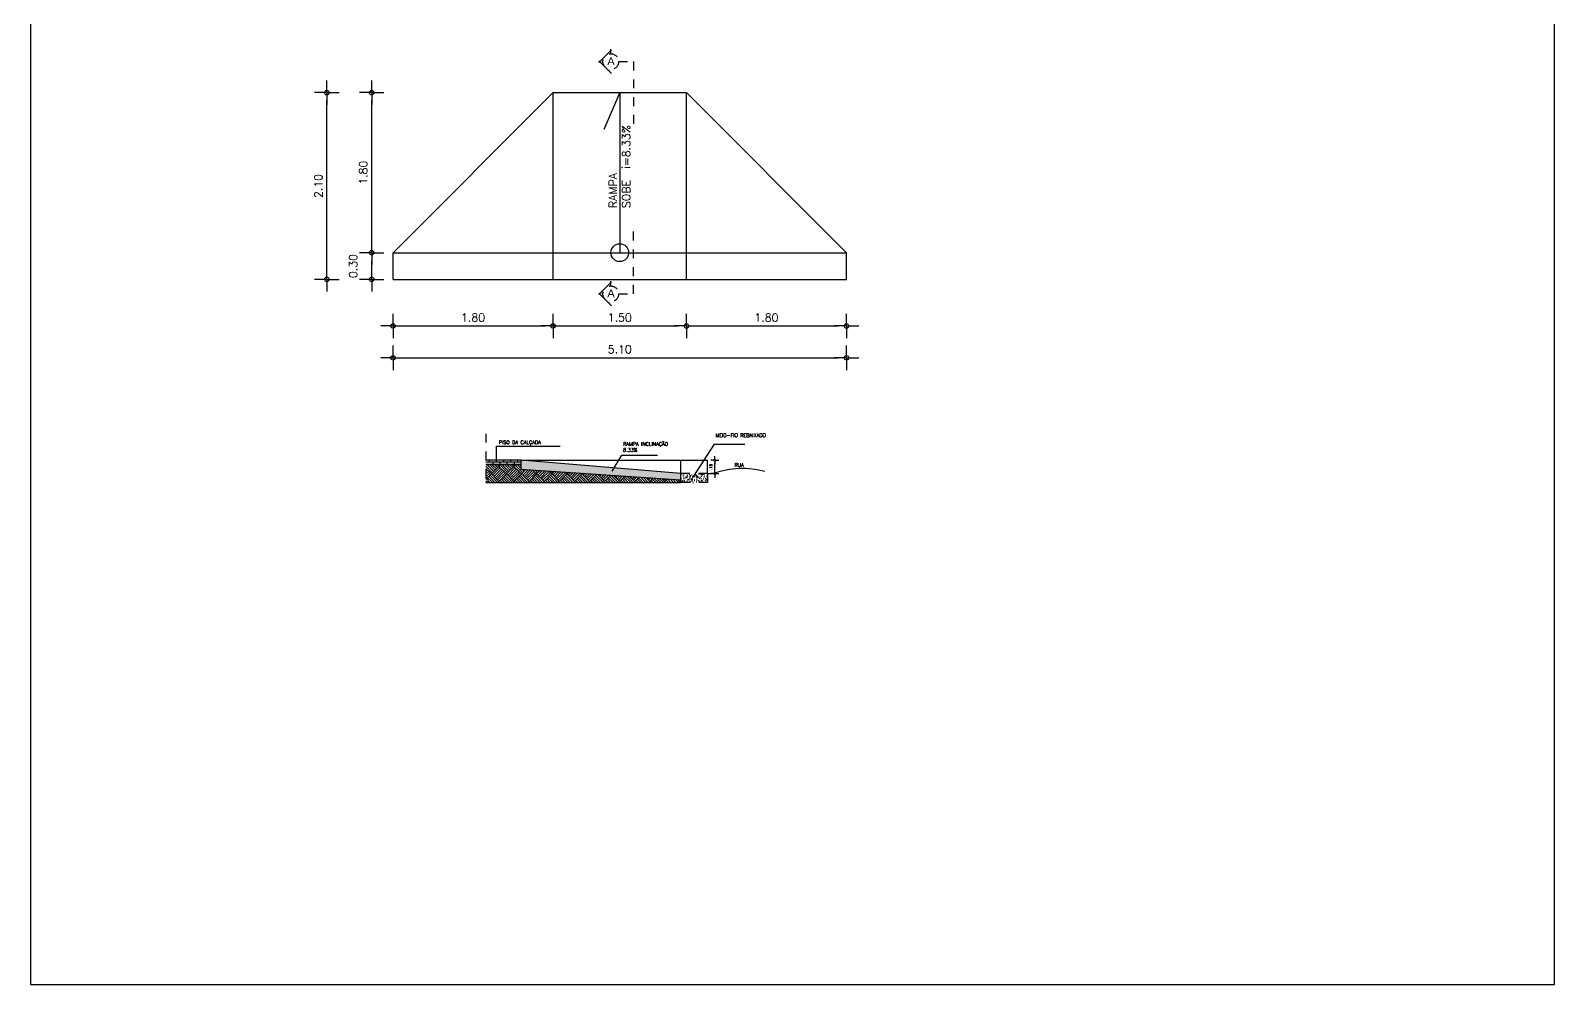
# Model space of a CAD drawing. Extents: x 387222 to 388513, y 9633222 to 9634061.
# Drawn here: x 387645.98 to 387663.12, y 9633480.66 to 9633491.38 of the extents above; entities that cross this region are included whole.
import ezdxf

# ---------------------------------------------------------------- set-up
doc = ezdxf.new("R2010")
doc.units = 0
doc.header["$LTSCALE"] = 0.049213
doc.header["$PDSIZE"] = -2.5
doc.linetypes.add('DASHDOT', pattern=[1, 0.5, -0.25, 0, -0.25])
doc.linetypes.add('DIVIDE', pattern=[1.25, 0.5, -0.25, 0, -0.25, 0, -0.25])
doc.layers.get('Defpoints').update_dxf_attribs({"color": 8})
for name, color, linetype in [('COTAS', 2, 'Continuous'), ('HACHURA', 253, 'Continuous'), ('P1', 1, 'Continuous'), ('P15', 7, 'DASHDOT'), ('P2', 2, 'Continuous'), ('P3', 3, 'Continuous'), ('P4', 6, 'Continuous'), ('P5', 6, 'DIVIDE'), ('P6', 4, 'Continuous'), ('Texto', 2, 'Continuous'), ('TXT', 1, 'Continuous')]:
    doc.layers.add(name, color=color, linetype=linetype)
doc.styles.add('ROMANS', font='ROMANS.shx')
doc.styles.get("Standard").update_dxf_attribs({"font": 'arial.ttf'})
doc.dimstyles.new('BOLA50$0', dxfattribs={"dimscale": 0.5, "dimtxt": 0.25, "dimasz": 0.18, "dimexe": 0.18, "dimexo": 0.0625, "dimgap": 0.1, "dimtad": 1, "dimzin": 0, "dimdsep": 46, "dimtxsty": 'ROMANS', "dimblk1": 'BOLA', "dimblk2": 'BOLA', "dimsah": 1, "dimcen": 0.09, "dimse1": 1, "dimse2": 1, "dimclrt": 256, "dimadec": 0, "dimazin": 0, "dimtfac": 1, "dimtofl": 0, "dimtmove": 2, "dimatfit": 3, "dimldrblk": 'BOLA', "dimfxl": 1, "dimtolj": 1, "dimtzin": 0, "dimarcsym": 0})
doc.dimstyles.new('COTA20', dxfattribs={"dimtxt": 0.03, "dimasz": 0.03, "dimexe": 0.05, "dimexo": 0.06, "dimgap": 0.03, "dimtad": 1, "dimzin": 4, "dimdsep": 46, "dimtxsty": 'ROMANS', "dimblk": 'BOLA', "dimcen": 0.09, "dimdle": 0.05, "dimse1": 1, "dimse2": 1, "dimclrd": 253, "dimclrt": 2, "dimadec": 0, "dimazin": 0, "dimtfac": 1, "dimtix": 1, "dimtmove": 2, "dimatfit": 1, "dimldrblk": 'BOLA', "dimfxl": 1, "dimtolj": 1, "dimtzin": 4, "dimarcsym": 0})

# ---------------------------------------------------------------- blocks, each defined once
blk = doc.blocks.new('_Dot')
at = {"color": 0, "linetype": 'ByBlock', "lineweight": -2}
blk.add_line((-0.5, 0), (-1, 0), dxfattribs=at)
at = {"color": 0, "linetype": 'ByBlock', "const_width": 0.5}
blk.add_lwpolyline([(-0.25, 0, 1), (0.25, 0, 1)], format="xyb", close=True, dxfattribs=at)
blk = doc.blocks.new('BOLA')
for q in [(-1.53, 0), (0, 1.53), (0, -1.53), (1.53, 0)]:
    blk.add_line((0, 0), q)
blk.add_circle((0, 0), 0.284)
blk = doc.blocks.new('*D146')
at = {"layer": 'COTAS', "color": 253, "lineweight": -2, "transparency": 16777216}
blk.add_line((387650.148, 9633488.062), (387651.768, 9633488.062), dxfattribs=at)
at = {"layer": 'Defpoints', "color": 0, "transparency": 16777216}
for p in [(387650.058, 9633488.474), (387651.858, 9633488.474), (387651.858, 9633488.062)]:
    blk.add_point(p, dxfattribs=at)
at = {"layer": 'COTAS', "color": 253, "lineweight": -2, "transparency": 16777216, "xscale": 0.09, "yscale": 0.09, "zscale": 0.09, "rotation": 180}
blk.add_blockref('BOLA', (387650.058, 9633488.062), dxfattribs=at)
at = {"layer": 'COTAS', "color": 253, "lineweight": -2, "transparency": 16777216, "xscale": 0.09, "yscale": 0.09, "zscale": 0.09}
blk.add_blockref('BOLA', (387651.858, 9633488.062), dxfattribs=at)
at = {"layer": 'COTAS', "transparency": 16777216, "insert": (387650.958, 9633488.157), "char_height": 0.09, "attachment_point": 5, "style": 'ROMANS'}
blk.add_mtext('\\A1;1.80', dxfattribs=at)
blk = doc.blocks.new('*D147')
at = {"layer": 'COTAS', "color": 253, "lineweight": -2, "transparency": 16777216}
blk.add_line((387651.948, 9633488.062), (387653.268, 9633488.062), dxfattribs=at)
at = {"layer": 'Defpoints', "color": 0, "transparency": 16777216}
for p in [(387651.858, 9633488.474), (387653.358, 9633488.474), (387653.358, 9633488.062)]:
    blk.add_point(p, dxfattribs=at)
at = {"layer": 'COTAS', "color": 253, "lineweight": -2, "transparency": 16777216, "xscale": 0.09, "yscale": 0.09, "zscale": 0.09, "rotation": 180}
blk.add_blockref('BOLA', (387651.858, 9633488.062), dxfattribs=at)
at = {"layer": 'COTAS', "color": 253, "lineweight": -2, "transparency": 16777216, "xscale": 0.09, "yscale": 0.09, "zscale": 0.09}
blk.add_blockref('BOLA', (387653.358, 9633488.062), dxfattribs=at)
at = {"layer": 'COTAS', "transparency": 16777216, "insert": (387652.608, 9633488.157), "char_height": 0.09, "attachment_point": 5, "style": 'ROMANS'}
blk.add_mtext('\\A1;1.50', dxfattribs=at)
blk = doc.blocks.new('*D148')
at = {"layer": 'COTAS', "color": 253, "lineweight": -2, "transparency": 16777216}
blk.add_line((387653.448, 9633488.062), (387655.068, 9633488.062), dxfattribs=at)
at = {"layer": 'Defpoints', "color": 0, "transparency": 16777216}
for p in [(387653.358, 9633488.474), (387655.158, 9633488.474), (387655.158, 9633488.062)]:
    blk.add_point(p, dxfattribs=at)
at = {"layer": 'COTAS', "color": 253, "lineweight": -2, "transparency": 16777216, "xscale": 0.09, "yscale": 0.09, "zscale": 0.09, "rotation": 180}
blk.add_blockref('BOLA', (387653.358, 9633488.062), dxfattribs=at)
at = {"layer": 'COTAS', "color": 253, "lineweight": -2, "transparency": 16777216, "xscale": 0.09, "yscale": 0.09, "zscale": 0.09}
blk.add_blockref('BOLA', (387655.158, 9633488.062), dxfattribs=at)
at = {"layer": 'COTAS', "transparency": 16777216, "insert": (387654.258, 9633488.157), "char_height": 0.09, "attachment_point": 5, "style": 'ROMANS'}
blk.add_mtext('\\A1;1.80', dxfattribs=at)
blk = doc.blocks.new('*D149')
at = {"layer": 'COTAS', "color": 253, "lineweight": -2, "transparency": 16777216}
blk.add_line((387650.148, 9633487.704), (387655.068, 9633487.704), dxfattribs=at)
at = {"layer": 'Defpoints', "color": 0, "transparency": 16777216}
for p in [(387650.058, 9633488.474), (387655.158, 9633488.474), (387655.158, 9633487.704)]:
    blk.add_point(p, dxfattribs=at)
at = {"layer": 'COTAS', "color": 253, "lineweight": -2, "transparency": 16777216, "xscale": 0.09, "yscale": 0.09, "zscale": 0.09, "rotation": 180}
blk.add_blockref('BOLA', (387650.058, 9633487.704), dxfattribs=at)
at = {"layer": 'COTAS', "color": 253, "lineweight": -2, "transparency": 16777216, "xscale": 0.09, "yscale": 0.09, "zscale": 0.09}
blk.add_blockref('BOLA', (387655.158, 9633487.704), dxfattribs=at)
at = {"layer": 'COTAS', "transparency": 16777216, "insert": (387652.608, 9633487.799), "char_height": 0.09, "attachment_point": 5, "style": 'ROMANS'}
blk.add_mtext('\\A1;5.10', dxfattribs=at)
blk = doc.blocks.new('*D150')
at = {"layer": 'COTAS', "color": 253, "lineweight": -2, "transparency": 16777216}
blk.add_line((387649.818, 9633488.676), (387649.818, 9633488.796), dxfattribs=at)
at = {"layer": 'Defpoints', "color": 0, "transparency": 16777216}
for p in [(387649.818, 9633488.886), (387650.058, 9633488.886), (387650.058, 9633488.586)]:
    blk.add_point(p, dxfattribs=at)
at = {"layer": 'COTAS', "color": 253, "lineweight": -2, "transparency": 16777216, "xscale": 0.09, "yscale": 0.09, "zscale": 0.09}
for p, rotation in [((387649.818, 9633488.886), 90), ((387649.818, 9633488.586), 270)]:
    blk.add_blockref('BOLA', p, dxfattribs=dict(at, rotation=rotation))
at = {"layer": 'COTAS', "transparency": 16777216, "insert": (387649.608, 9633488.736), "char_height": 0.09, "attachment_point": 5, "rotation": 90, "style": 'ROMANS'}
blk.add_mtext('\\A1;0.30', dxfattribs=at)
blk = doc.blocks.new('*D151')
at = {"layer": 'COTAS', "color": 253, "lineweight": -2, "transparency": 16777216}
blk.add_line((387653.677, 9633486.432), (387653.677, 9633486.522), dxfattribs=at)
at = {"layer": 'Defpoints', "color": 0, "transparency": 16777216}
for p in [(387653.296, 9633486.552), (387653.677, 9633486.552), (387653.296, 9633486.402)]:
    blk.add_point(p, dxfattribs=at)
at = {"layer": 'COTAS', "color": 253, "lineweight": -2, "transparency": 16777216, "xscale": 0.03, "yscale": 0.03, "zscale": 0.03}
for p, rotation in [((387653.677, 9633486.552), 90), ((387653.677, 9633486.402), 270)]:
    blk.add_blockref('BOLA', p, dxfattribs=dict(at, rotation=rotation))
at = {"layer": 'COTAS', "color": 2, "transparency": 16777216, "insert": (387653.632, 9633486.477), "char_height": 0.03, "attachment_point": 5, "rotation": 90, "style": 'ROMANS'}
blk.add_mtext('\\A1;.15', dxfattribs=at)
blk = doc.blocks.new('*D152')
at = {"layer": 'COTAS', "color": 253, "lineweight": -2, "transparency": 16777216}
blk.add_line((387649.818, 9633488.976), (387649.818, 9633490.596), dxfattribs=at)
at = {"layer": 'Defpoints', "color": 0, "transparency": 16777216}
for p in [(387649.818, 9633490.686), (387651.858, 9633490.686), (387650.058, 9633488.886)]:
    blk.add_point(p, dxfattribs=at)
at = {"layer": 'COTAS', "color": 253, "lineweight": -2, "transparency": 16777216, "xscale": 0.09, "yscale": 0.09, "zscale": 0.09}
for p, rotation in [((387649.818, 9633490.686), 90), ((387649.818, 9633488.886), 270)]:
    blk.add_blockref('BOLA', p, dxfattribs=dict(at, rotation=rotation))
at = {"layer": 'COTAS', "transparency": 16777216, "insert": (387649.723, 9633489.786), "char_height": 0.09, "attachment_point": 5, "rotation": 90, "style": 'ROMANS'}
blk.add_mtext('\\A1;1.80', dxfattribs=at)
blk = doc.blocks.new('*D153')
at = {"layer": 'COTAS', "color": 253, "lineweight": -2, "transparency": 16777216}
blk.add_line((387649.313, 9633488.676), (387649.313, 9633490.596), dxfattribs=at)
at = {"layer": 'Defpoints', "color": 0, "transparency": 16777216}
for p in [(387649.313, 9633490.686), (387651.858, 9633490.686), (387651.858, 9633488.586)]:
    blk.add_point(p, dxfattribs=at)
at = {"layer": 'COTAS', "color": 253, "lineweight": -2, "transparency": 16777216, "xscale": 0.09, "yscale": 0.09, "zscale": 0.09}
for p, rotation in [((387649.313, 9633490.686), 90), ((387649.313, 9633488.586), 270)]:
    blk.add_blockref('BOLA', p, dxfattribs=dict(at, rotation=rotation))
at = {"layer": 'COTAS', "transparency": 16777216, "insert": (387649.218, 9633489.636), "char_height": 0.09, "attachment_point": 5, "rotation": 90, "style": 'ROMANS'}
blk.add_mtext('\\A1;2.10', dxfattribs=at)

msp = doc.modelspace()

# ---------------------------------------------------------------- hatches: boundary and pattern name
at = {"layer": 'HACHURA'}
h = msp.add_hatch(dxfattribs=at)
h.set_pattern_fill('AR-BRSTD', color=256, scale=0.01, style=0)
h.set_pattern_definition([(0, (386281.342102, 9633837.643974), (0, 0.02667), []), (90, (386281.342102, 9633837.643974), (-0.04, 0.02667), [0.02667, -0.02667])])
h.paths.add_polyline_path([(387651.496, 9633486.552), (387651.103, 9633486.552), (387651.103, 9633486.502), (387651.496, 9633486.502)])
h = msp.add_hatch(dxfattribs=at)
h.set_pattern_fill('AR-PARQ1', color=256, scale=0.01, angle=45)
h.set_pattern_definition([(135, (386377.18343, 9633464.33636), (-0.169705627, 0), [0.12, -0.12]), (135, (386377.19757, 9633464.3505), (-0.169705627, 0), [0.12, -0.12]), (135, (386377.21172, 9633464.36464), (-0.169705627, 0), [0.12, -0.12]), (135, (386377.22586, 9633464.37878), (-0.169705627, 0), [0.12, -0.12]), (135, (386377.24, 9633464.39293), (-0.169705627, 0), [0.12, -0.12]), (135, (386377.25414, 9633464.40707), (-0.169705627, 0), [0.12, -0.12]), (135, (386377.26828, 9633464.42121), (-0.169705627, 0), [0.12, -0.12]), (45, (386377.09858, 9633464.42121), (0.169705627, 0), [0.12, -0.12]), (45, (386377.08444, 9633464.43535), (0.169705627, 0), [0.12, -0.12]), (45, (386377.0703, 9633464.4495), (0.169705627, 0), [0.12, -0.12]), (45, (386377.05615, 9633464.46364), (0.169705627, 0), [0.12, -0.12]), (45, (386377.04201, 9633464.47778), (0.169705627, 0), [0.12, -0.12]), (45, (386377.02787, 9633464.49192), (0.169705627, 0), [0.12, -0.12]), (45, (386377.01373, 9633464.50606), (0.169705627, 0), [0.12, -0.12])])
h.paths.add_polyline_path([(387651.496, 9633486.451), (387651.496, 9633486.502), (387651.103, 9633486.502), (387651.103, 9633486.302), (387653.296, 9633486.302), (387653.296, 9633486.332)])
h = msp.add_hatch(dxfattribs=at)
h.set_pattern_fill('AR-CONC', color=256, scale=0.01, angle=45)
h.set_pattern_definition([(95, (386377.18343, 9633464.33636), (0.0551552, 0.046280708), [0.0075, -0.0825]), (40, (386377.18343, 9633464.33636), (-0.0629992167, 0.043376815), [0.006, -0.066]), (145.4514445, (386377.18803, 9633464.340215), (-0.0078440164, 0.089657522), [0.006374019, -0.070114211]), (91.1842, (386377.16929, 9633464.3505), (0.087169339, 0.0637613776), [0.01125, -0.12375]), (141.6356355, (386377.17655, 9633464.35581), (-0.002790007, 0.134971167), [0.009561034, -0.105171376]), (36.184164, (386377.16929, 9633464.3505), (-0.002790007, 0.134971167), [0.009, -0.099]), (66, (386377.179896, 9633464.354036), (0.0706771572, 0.0137382476), [0.0075, -0.0825]), (11, (386377.179896, 9633464.354036), (-0.0340708593, 0.0684808435), [0.006, -0.066]), (116.451445, (386377.185785, 9633464.35518), (0.0366062975, 0.0822190906), [0.006374019, -0.070114211]), (82.5, (386377.18343, 9633464.336358), (-0.02267931853, 0.02439898176), [0, -0.0652, 0, -0.067, 0, -0.06625]), (52.5, (386377.18343, 9633464.336358), (-0.0092872942, 0.046490945), [0, -0.0382, 0, -0.0637, 0, -0.02525]), (12.5, (386377.167663, 9633464.32059), (0.03934181673, 0.0361520762), [0, -0.025, 0, -0.078, 0, -0.1035]), (2.5, (386377.16059, 9633464.31352), (0.0341589983, 0.0483159807), [0, -0.0325, 0, -0.0518, 0, -0.0735])])
h.paths.add_polyline_path([(387653.296, 9633486.332), (387653.296, 9633486.402), (387651.496, 9633486.552), (387651.496, 9633486.451)])
h = msp.add_hatch(dxfattribs=at)
h.set_pattern_fill('AR-CONC', color=256, scale=0.01, angle=45)
h.set_pattern_definition([(95, (386377.18343, 9633464.33636), (0.0551552, 0.046280708), [0.0075, -0.0825]), (40, (386377.18343, 9633464.33636), (-0.0629992167, 0.043376815), [0.006, -0.066]), (145.4514445, (386377.18803, 9633464.340215), (-0.0078440164, 0.089657522), [0.006374019, -0.070114211]), (91.1842, (386377.16929, 9633464.3505), (0.087169339, 0.0637613776), [0.01125, -0.12375]), (141.6356355, (386377.17655, 9633464.35581), (-0.002790007, 0.134971167), [0.009561034, -0.105171376]), (36.184164, (386377.16929, 9633464.3505), (-0.002790007, 0.134971167), [0.009, -0.099]), (66, (386377.179896, 9633464.354036), (0.0706771572, 0.0137382476), [0.0075, -0.0825]), (11, (386377.179896, 9633464.354036), (-0.0340708593, 0.0684808435), [0.006, -0.066]), (116.451445, (386377.185785, 9633464.35518), (0.0366062975, 0.0822190906), [0.006374019, -0.070114211]), (82.5, (386377.18343, 9633464.336358), (-0.02267931853, 0.02439898176), [0, -0.0652, 0, -0.067, 0, -0.06625]), (52.5, (386377.18343, 9633464.336358), (-0.0092872942, 0.046490945), [0, -0.0382, 0, -0.0637, 0, -0.02525]), (12.5, (386377.167663, 9633464.32059), (0.03934181673, 0.0361520762), [0, -0.025, 0, -0.078, 0, -0.1035]), (2.5, (386377.16059, 9633464.31352), (0.0341589983, 0.0483159807), [0, -0.0325, 0, -0.0518, 0, -0.0735])])
h.paths.add_polyline_path([(387653.296, 9633486.402), (387653.296, 9633486.302), (387653.596, 9633486.302), (387653.596, 9633486.402), (387653.446, 9633486.402)])
at = {"layer": 'P1'}
h = msp.add_hatch(color=256, dxfattribs=at)
h.paths.add_polyline_path([(387652.445, 9633491.097), (387652.382, 9633491.035), (387652.445, 9633490.972, -0.198912), (387652.419, 9633491.035, -0.198912)])
h.paths.add_polyline_path([(387652.445, 9633490.972), (387652.507, 9633490.909), (387652.507, 9633490.946, -0.198912)])
h.paths.add_polyline_path([(387652.507, 9633491.123), (387652.507, 9633491.16), (387652.445, 9633491.097, -0.198912)])
h = msp.add_hatch(color=256, dxfattribs=at)
h.paths.add_polyline_path([(387652.445, 9633488.486), (387652.382, 9633488.423), (387652.445, 9633488.361, -0.198912), (387652.419, 9633488.423, -0.198912)])
h.paths.add_polyline_path([(387652.445, 9633488.361), (387652.507, 9633488.298), (387652.507, 9633488.335, -0.198912)])
h.paths.add_polyline_path([(387652.507, 9633488.512), (387652.507, 9633488.549), (387652.445, 9633488.486, -0.198912)])
for points in [[(387652.529, 9633486.431, 1), (387652.52, 9633486.431, 1)], [(387653.437, 9633486.361, 1), (387653.427, 9633486.361, 1)]]:
    msp.add_hatch(color=256, dxfattribs=at).paths.add_polyline_path(points)

# ---------------------------------------------------------------- linework, layer by layer
msp.add_line((387653.296, 9633486.402), (387651.496, 9633486.552))
for p, q in [((387652.608, 9633490.686), (387652.43, 9633490.272)), ((387652.608, 9633490.686), (387652.608, 9633488.886)), ((387651.221, 9633486.552), (387651.221, 9633486.709)), ((387651.221, 9633486.709), (387651.937, 9633486.709)), ((387653.432, 9633486.361), (387653.672, 9633486.734)), ((387653.672, 9633486.734), (387654.016, 9633486.734)), ((387651.496, 9633486.552), (387653.596, 9633486.552)), ((387652.523, 9633486.43), (387652.632, 9633486.611)), ((387652.632, 9633486.611), (387653.033, 9633486.611)), ((387653.296, 9633486.402), (387653.296, 9633486.552)), ((387653.596, 9633486.402), (387653.596, 9633486.552)), ((387651.103, 9633486.302), (387653.296, 9633486.302)), ((387653.596, 9633486.402), (387653.663, 9633486.402))]:
    msp.add_line(p, q, dxfattribs=at)
msp.add_circle((387652.608, 9633488.886), 0.1, dxfattribs=at)
msp.add_arc((387653.99, 9633485.497), 0.962, 74.9082, 109.8456, dxfattribs=at)
at = {"layer": 'P15'}
msp.add_line((387651.103, 9633486.85), (387651.103, 9633486.254), dxfattribs=at)
at = {"layer": 'P2'}
for p, q in [((387651.496, 9633486.552), (387651.103, 9633486.552)), ((387651.496, 9633486.502), (387651.103, 9633486.502))]:
    msp.add_line(p, q, dxfattribs=at)
at = {"layer": 'P3'}
for p, q in [((387650.058, 9633488.886), (387651.858, 9633490.686)), ((387651.858, 9633490.686), (387653.358, 9633490.686)), ((387651.858, 9633488.586), (387651.858, 9633490.686)), ((387653.358, 9633488.586), (387653.358, 9633490.686)), ((387653.358, 9633490.686), (387655.158, 9633488.886)), ((387650.058, 9633488.886), (387655.158, 9633488.886)), ((387650.058, 9633488.586), (387650.058, 9633488.886)), ((387655.158, 9633488.586), (387655.158, 9633488.886)), ((387650.058, 9633488.586), (387655.158, 9633488.586)), ((387651.496, 9633486.552), (387651.496, 9633486.451)), ((387651.496, 9633486.451), (387653.296, 9633486.332))]:
    msp.add_line(p, q, dxfattribs=at)
at = {"layer": 'P4'}
for p, q in [((387652.374, 9633491.026), (387652.516, 9633491.168)), ((387652.507, 9633491.123), (387652.507, 9633491.176)), ((387652.507, 9633491.123), (387652.507, 9633491.173)), ((387652.374, 9633491.043), (387652.516, 9633490.901)), ((387652.374, 9633488.415), (387652.516, 9633488.557)), ((387652.507, 9633488.512), (387652.507, 9633488.565)), ((387652.507, 9633488.512), (387652.507, 9633488.561)), ((387652.374, 9633488.432), (387652.516, 9633488.29))]:
    msp.add_line(p, q, dxfattribs=at)
at = {"layer": 'P4', "linetype": 'DASHDOT', "ltscale": 0.5}
for p, q in [((387652.596, 9633491.035), (387652.763, 9633491.035)), ((387652.763, 9633491.035), (387652.763, 9633490.27)), ((387652.763, 9633488.423), (387652.763, 9633489.149)), ((387652.596, 9633488.423), (387652.763, 9633488.423))]:
    msp.add_line(p, q, dxfattribs=at)
at = {"layer": 'P5'}
for p, q in [((387653.296, 9633486.302), (387653.296, 9633486.402)), ((387653.596, 9633486.402), (387653.296, 9633486.402)), ((387653.596, 9633486.302), (387653.296, 9633486.302)), ((387653.596, 9633486.402), (387653.596, 9633486.302))]:
    msp.add_line(p, q, dxfattribs=at)
for centre in [(387652.507, 9633491.035), (387652.507, 9633488.423)]:
    msp.add_circle(centre, 0.0886, dxfattribs=at)
at = {"layer": 'P6'}
msp.add_lwpolyline([(387645.98, 9633480.656), (387663.122, 9633480.656), (387663.122, 9633501.503), (387645.98, 9633501.503)], close=True, dxfattribs=at)

# ---------------------------------------------------------------- block references
at = {"layer": 'P1', "xscale": 0.0130000000000337, "yscale": 0.0130000000000337, "zscale": 0.0130000000000337, "rotation": 270}
msp.add_blockref('_Dot', (387651.221, 9633486.539), dxfattribs=at)

# ---------------------------------------------------------------- texts
at = {"layer": 'Texto'}
for p in [(387652.468, 9633490.996), (387652.468, 9633488.385)]:
    msp.add_text('A', height=0.0886, dxfattribs=at).set_placement(p)
at = {"layer": 'TXT', "style": 'ROMANS'}
msp.add_text('RUA', height=0.04, dxfattribs=at).set_placement((387653.898, 9633486.478))
at = {"layer": 'TXT', "insert": (387652.486, 9633489.388), "char_height": 0.09, "width": 2.16625, "attachment_point": 1, "rotation": 90, "style": 'ROMANS'}
msp.add_mtext('RAMPA \\PSOBE  i=8.33%', dxfattribs=at)
at = {"layer": 'TXT', "char_height": 0.04, "width": 0.5778, "attachment_point": 1, "style": 'ROMANS'}
for s, insert in [('MEIO-FIO REBAIXADO', (387653.684, 9633486.853)), ('PISO DA CALÇADA ', (387651.248, 9633486.774)), ('RAMPA INCLINAÇÃO 8.33%', (387652.645, 9633486.755))]:
    msp.add_mtext(s, dxfattribs=dict(at, insert=insert))

# ---------------------------------------------------------------- dimensions: what is measured, and where the dimension line sits
at = {"layer": 'COTAS', "color": 253}
for base, p1, p2, picture, middle in [((387649.313, 9633490.686), (387651.858, 9633488.586), (387651.858, 9633490.686), '*D153', (387649.218, 9633489.636)), ((387649.818, 9633490.686), (387650.058, 9633488.886), (387651.858, 9633490.686), '*D152', (387649.723, 9633489.786)), ((387649.818, 9633488.886), (387650.058, 9633488.586), (387650.058, 9633488.886), '*D150', (387649.608, 9633488.736))]:
    dim = msp.add_linear_dim(base=base, p1=p1, p2=p2, angle=90, dimstyle='BOLA50$0', override={"dimtxt": 0.18, "dimclrd": 253, "dimfxl": 0.1}, dxfattribs=at)
    dim.commit()
    dim.dimension.update_dxf_attribs({"geometry": picture, "text_midpoint": middle})
for base, p1, p2, picture, middle in [((387651.858, 9633488.062), (387650.058, 9633488.474), (387651.858, 9633488.474), '*D146', (387650.958, 9633488.157)), ((387655.158, 9633487.704), (387650.058, 9633488.474), (387655.158, 9633488.474), '*D149', (387652.608, 9633487.799)), ((387653.358, 9633488.062), (387651.858, 9633488.474), (387653.358, 9633488.474), '*D147', (387652.608, 9633488.157)), ((387655.158, 9633488.062), (387653.358, 9633488.474), (387655.158, 9633488.474), '*D148', (387654.258, 9633488.157))]:
    dim = msp.add_linear_dim(base=base, p1=p1, p2=p2, dimstyle='BOLA50$0', override={"dimtxt": 0.18, "dimclrd": 253, "dimfxl": 0.1}, dxfattribs=at)
    dim.commit()
    dim.dimension.update_dxf_attribs({"geometry": picture, "text_midpoint": middle})
dim = msp.add_linear_dim(base=(387653.677, 9633486.552), p1=(387653.296, 9633486.402), p2=(387653.296, 9633486.552), angle=90, dimstyle='COTA20', dxfattribs=at)
dim.commit()
dim.dimension.update_dxf_attribs({"geometry": '*D151', "text_midpoint": (387653.632, 9633486.477)})

doc.saveas('drawing.dxf')
